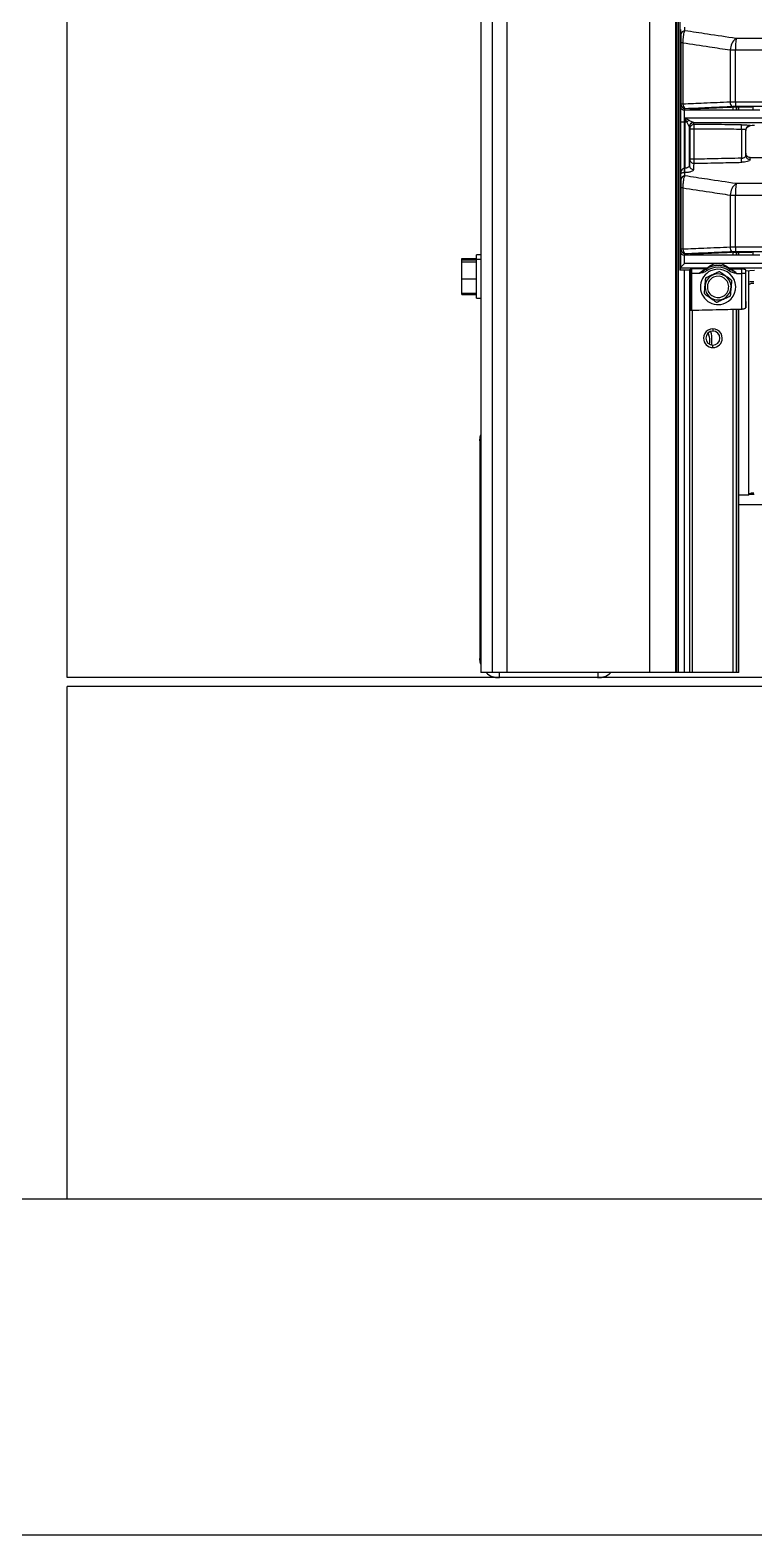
# Model space of a CAD drawing. Header units: millimetres. Extents: x -356 to 237, y 0 to 365.
# Drawn here: x 104.68 to 113.15, y 0 to 17.63 of the extents above; entities that cross this region are included whole.
import ezdxf

# ---------------------------------------------------------------- set-up
doc = ezdxf.new("R2010")
doc.units = ezdxf.units.MM

msp = doc.modelspace()

# ---------------------------------------------------------------- linework, layer by layer
at = {"color": 7, "linetype": 'Continuous', "lineweight": 25}
for p, q in [((105.111, 10.042), (105.111, 35.187)), ((111.936, 10.102), (111.936, 24.613)), ((112.235, 24.613), (112.235, 10.102)), ((112.244, 10.102), (112.244, 24.613)), ((112.244, 10.102), (112.244, 24.613)), ((112.248, 10.102), (112.248, 24.613)), ((112.263, 24.613), (112.263, 10.102)), ((112.265, 10.102), (112.265, 24.613)), ((112.265, 10.102), (112.265, 24.613)), ((112.267, 24.413), (112.267, 10.102)), ((110.261, 24.169), (110.261, 10.102)), ((109.955, 24.103), (109.955, 10.102)), ((109.955, 24.103), (109.955, 10.102)), ((110.092, 10.102), (110.092, 24.108)), ((112.285, 19.904), (112.285, 14.818)), ((112.323, 17.479), (112.298, 17.479)), ((112.298, 17.479), (112.298, 16.76)), ((112.323, 16.76), (112.323, 17.479)), ((112.876, 17.395), (112.876, 16.784)), ((112.876, 17.395), (112.936, 17.395)), ((112.936, 16.785), (112.936, 17.395)), ((112.323, 16.76), (112.298, 16.76)), ((112.293, 16.735), (112.293, 16.548)), ((112.339, 16.548), (112.339, 16.689)), ((112.405, 16.689), (112.343, 16.689)), ((112.344, 16.594), (112.344, 16.548)), ((112.39, 16.571), (112.344, 16.594)), ((112.344, 16.594), (112.348, 16.586)), ((112.348, 16.586), (112.367, 16.548)), ((112.348, 16.548), (112.348, 16.586)), ((113.143, 16.689), (112.405, 16.689)), ((112.431, 16.706), (112.431, 16.689)), ((112.911, 16.689), (112.911, 16.727)), ((112.913, 16.727), (113.129, 16.727)), ((112.945, 16.727), (112.945, 16.689)), ((112.971, 16.689), (112.971, 16.727)), ((112.977, 16.689), (112.977, 16.727)), ((113.224, 16.689), (113.143, 16.689)), ((112.293, 16.548), (112.293, 15.935)), ((112.339, 16.548), (112.293, 16.548)), ((112.339, 16.548), (112.344, 16.548)), ((112.339, 16.009), (112.339, 16.548)), ((112.348, 16.548), (112.344, 16.548)), ((112.344, 16.548), (112.344, 16.009)), ((112.367, 16.548), (112.348, 16.548)), ((112.348, 16.009), (112.348, 16.548)), ((112.398, 16.041), (112.398, 16.493)), ((112.402, 16.472), (112.402, 16.114)), ((112.402, 16.472), (112.452, 16.472)), ((112.452, 16.114), (112.452, 16.472)), ((113.009, 16.468), (113.009, 16.127)), ((113.059, 16.158), (113.059, 16.459)), ((113.06, 16.451), (113.063, 16.468)), ((113.06, 16.186), (113.06, 16.451)), ((112.452, 16.114), (112.402, 16.114)), ((112.348, 16.009), (112.345, 16.009)), ((112.323, 15.779), (112.298, 15.779)), ((112.298, 15.779), (112.298, 15.06)), ((112.323, 15.06), (112.323, 15.779)), ((112.876, 15.695), (112.876, 15.084)), ((112.876, 15.695), (112.936, 15.695)), ((112.936, 15.085), (112.936, 15.695)), ((109.955, 14.996), (109.904, 14.996)), ((109.955, 14.996), (109.904, 14.996)), ((109.904, 14.944), (109.904, 14.996)), ((109.904, 14.996), (109.904, 14.996)), ((112.293, 15.035), (112.293, 14.844)), ((112.323, 15.06), (112.298, 15.06)), ((112.339, 14.894), (112.339, 14.989)), ((112.405, 14.989), (112.343, 14.989)), ((113.143, 14.989), (112.405, 14.989)), ((112.431, 15.006), (112.431, 14.989)), ((112.911, 14.989), (112.911, 15.027)), ((112.913, 15.027), (113.129, 15.027)), ((112.945, 15.027), (112.945, 14.989)), ((112.971, 14.989), (112.971, 15.027)), ((112.977, 14.989), (112.977, 15.027)), ((113.224, 14.989), (113.143, 14.989)), ((109.734, 14.951), (109.904, 14.951)), ((109.734, 14.937), (109.734, 14.951)), ((109.734, 14.937), (109.904, 14.937)), ((109.734, 14.911), (109.734, 14.937)), ((109.734, 14.714), (109.734, 14.911)), ((109.734, 14.911), (109.904, 14.911)), ((109.904, 14.486), (109.904, 14.944)), ((109.904, 14.944), (109.955, 14.944)), ((112.285, 14.818), (112.287, 14.816)), ((112.293, 14.844), (112.612, 14.844)), ((112.293, 14.844), (112.293, 14.844)), ((112.336, 14.816), (112.336, 10.102)), ((112.403, 10.102), (112.403, 14.816)), ((112.405, 14.397), (112.405, 14.816)), ((112.602, 14.832), (112.621, 14.846)), ((112.845, 14.846), (112.866, 14.831)), ((109.734, 14.714), (109.904, 14.714)), ((109.734, 14.544), (109.734, 14.714)), ((112.427, 14.781), (112.407, 14.781)), ((112.407, 14.781), (112.407, 14.352)), ((112.427, 14.347), (112.427, 14.781)), ((113.057, 14.777), (113.007, 14.777)), ((113.007, 14.777), (113.007, 14.359)), ((113.057, 14.375), (113.057, 14.777)), ((113.06, 14.448), (113.06, 14.802)), ((113.093, 12.18), (113.093, 14.805)), ((109.734, 14.544), (109.904, 14.544)), ((109.734, 14.531), (109.734, 14.544)), ((109.734, 14.531), (109.904, 14.531)), ((109.904, 14.486), (109.955, 14.486)), ((112.431, 14.347), (112.431, 10.102)), ((112.911, 10.102), (112.911, 14.357)), ((112.945, 14.358), (112.945, 10.102)), ((112.971, 10.102), (112.971, 14.359)), ((112.977, 10.102), (112.977, 14.359)), ((112.673, 14.129), (112.673, 14.101)), ((112.673, 13.908), (112.673, 13.936)), ((109.945, 12.817), (109.945, 10.266)), ((109.955, 12.817), (109.945, 12.817)), ((113.093, 12.18), (112.977, 12.18)), ((113.097, 12.192), (113.158, 12.192)), ((124.432, 12.065), (112.977, 12.065)), ((109.955, 10.266), (109.945, 10.266)), ((110.092, 10.102), (109.955, 10.102)), ((109.955, 10.102), (109.955, 10.102)), ((110.261, 10.102), (110.092, 10.102)), ((110.169, 10.102), (110.169, 10.042)), ((111.936, 10.102), (110.261, 10.102)), ((111.325, 10.102), (111.325, 10.042)), ((112.235, 10.102), (111.936, 10.102)), ((112.244, 10.102), (112.235, 10.102)), ((112.244, 10.102), (112.244, 10.102)), ((112.244, 10.102), (112.244, 10.102)), ((112.248, 10.102), (112.244, 10.102)), ((112.263, 10.102), (112.248, 10.102)), ((112.265, 10.102), (112.263, 10.102)), ((112.265, 10.102), (112.265, 10.102)), ((112.267, 10.102), (112.265, 10.102)), ((112.336, 10.102), (112.267, 10.102)), ((112.403, 10.102), (112.336, 10.102)), ((112.431, 10.102), (112.403, 10.102)), ((112.911, 10.102), (112.431, 10.102)), ((112.945, 10.102), (112.911, 10.102)), ((112.971, 10.102), (112.945, 10.102)), ((112.977, 10.102), (112.971, 10.102)), ((165.111, 10.042), (105.111, 10.042)), ((165.111, 9.937), (105.111, 9.937)), ((105.111, 3.937), (105.111, 9.937)), ((0, 3.937), (222.981, 3.937)), ((0, 0), (237.321, 0))]:
    msp.add_line(p, q, dxfattribs=at)
at = {"color": 7, "linetype": 'Continuous', "lineweight": 25, "flags": 128}
for points in [[(112.293, 17.635), (112.295, 17.6), (112.296, 17.572)], [(112.345, 17.62), (112.344, 17.643), (112.343, 17.662)], [(118.705, 17.529), (117.09, 17.529), (115.477, 17.529), (114.21, 17.529), (112.943, 17.529)], [(112.936, 17.395), (114.857, 17.395), (116.78, 17.395), (118.705, 17.395)], [(112.298, 16.76), (112.295, 16.746), (112.293, 16.735)], [(118.705, 16.785), (116.78, 16.785), (114.857, 16.785), (112.936, 16.785)], [(112.343, 16.689), (112.346, 16.701), (112.347, 16.71)], [(118.705, 16.594), (116.582, 16.594), (114.462, 16.594), (112.344, 16.594)], [(112.408, 16.703), (112.406, 16.695), (112.405, 16.689)], [(112.94, 16.735), (114.86, 16.735), (116.781, 16.735), (118.705, 16.735)], [(112.398, 16.493), (112.4, 16.481), (112.402, 16.472)], [(112.447, 16.544), (114.53, 16.544), (116.617, 16.544), (118.705, 16.544)], [(112.452, 16.522), (112.45, 16.534), (112.448, 16.543)], [(112.452, 16.472), (112.452, 16.481), (112.452, 16.49), (112.452, 16.498), (112.452, 16.506), (112.452, 16.512), (112.452, 16.517), (112.452, 16.52), (112.452, 16.522)], [(113.009, 16.468), (113.009, 16.478), (113.009, 16.487), (113.009, 16.495), (113.009, 16.502), (113.009, 16.508), (113.009, 16.513), (113.009, 16.517), (113.009, 16.518)], [(113.159, 16.511), (113.131, 16.508), (113.109, 16.506)], [(112.402, 16.114), (112.4, 16.074), (112.398, 16.041)], [(112.449, 15.994), (112.451, 16.035), (112.453, 16.067)], [(112.453, 16.067), (112.453, 16.07), (112.453, 16.074), (112.453, 16.079), (112.453, 16.085), (112.452, 16.091), (112.452, 16.099), (112.452, 16.107), (112.452, 16.114)], [(113.01, 16.079), (113.01, 16.082), (113.009, 16.086), (113.009, 16.091), (113.009, 16.097), (113.009, 16.104), (113.009, 16.111), (113.009, 16.119), (113.009, 16.127)], [(112.293, 15.935), (112.295, 15.9), (112.296, 15.872)], [(112.345, 15.92), (112.344, 15.943), (112.343, 15.962)], [(112.936, 15.695), (114.857, 15.695), (116.78, 15.695), (118.705, 15.695)], [(118.705, 15.829), (117.09, 15.829), (115.477, 15.829), (114.21, 15.829), (112.943, 15.829)], [(112.298, 15.06), (112.295, 15.046), (112.293, 15.035)], [(112.343, 14.989), (112.346, 15.001), (112.347, 15.01)], [(112.408, 15.003), (112.406, 14.995), (112.405, 14.989)], [(118.705, 15.085), (116.78, 15.085), (114.857, 15.085), (112.936, 15.085)], [(112.94, 15.035), (114.86, 15.035), (116.781, 15.035), (118.705, 15.035)], [(112.293, 14.844), (112.29, 14.829), (112.287, 14.816)], [(112.405, 14.816), (112.339, 14.816), (112.287, 14.816)], [(118.705, 14.894), (116.581, 14.894), (114.458, 14.894), (112.339, 14.894)], [(112.591, 14.83), (112.5, 14.83), (112.428, 14.831)], [(112.604, 14.81), (112.602, 14.813), (112.6, 14.816), (112.598, 14.819), (112.596, 14.821), (112.595, 14.823), (112.594, 14.825), (112.593, 14.826), (112.593, 14.826)], [(112.854, 14.844), (114.802, 14.844), (116.753, 14.844), (118.705, 14.844)], [(112.864, 14.808), (112.866, 14.811), (112.868, 14.814), (112.87, 14.817), (112.872, 14.819), (112.873, 14.822), (112.874, 14.823), (112.875, 14.824), (112.875, 14.824)], [(113.005, 14.827), (112.933, 14.827), (112.877, 14.828)], [(113.06, 14.802), (113.058, 14.812), (113.057, 14.819)], [(113.159, 14.811), (113.105, 14.806), (113.063, 14.802)], [(112.427, 14.781), (112.477, 14.781), (112.517, 14.78)], [(112.95, 14.778), (112.982, 14.777), (113.007, 14.777)], [(112.405, 14.378), (112.406, 14.363), (112.407, 14.352)], [(113.06, 14.429), (113.058, 14.399), (113.057, 14.375)], [(109.945, 12.817), (109.949, 12.861), (109.955, 12.886)], [(109.955, 10.198), (109.949, 10.222), (109.945, 10.266)]]:
    msp.add_lwpolyline(points, dxfattribs=at)
at = {"color": 7, "linetype": 'Continuous', "lineweight": 25}
for centre, radius, start, end in [((112.346, 17.57), 0.0492, 90.3638, 178.4242), ((113.052, 17.39), 0.176, 128.2012, 178.5483), ((113.813, 17.416), 0.876, 172.6407, 181.4201), ((112.348, 16.76), 0.05, 180.2073, 269.6197), ((112.372, 16.753), 0.0497, 172.3407, 240.348), ((112.925, 16.777), 0.0497, 172.3817, 240.3547), ((113.155, 16.774), 0.219, 177.117, 190.2044), ((112.496, 16.443), 0.166, 129.5279, 140.678), ((112.447, 16.494), 0.0504, 90.8533, 179.3197), ((112.448, 16.493), 0.05, 89.6148, 179.7971), ((112.452, 16.472), 0.05, 89.6148, 179.7917), ((113.109, 16.459), 0.05, 89.6551, 179.7969), ((112.447, 16.043), 0.0493, 181.6509, 272.0983), ((112.451, 16.116), 0.0493, 181.6498, 272.0994), ((113.108, 16.16), 0.0493, 181.6425, 271.9752), ((112.346, 15.87), 0.0492, 90.3559, 178.4265), ((112.057, 15.982), 0.283, 355.9179, 5.5661), ((112.06, 15.997), 0.284, 352.9202, 2.5891), ((111.98, 16), 0.365, 353.9972, 1.5152), ((113.052, 15.69), 0.176, 128.2012, 178.5483), ((113.813, 15.716), 0.876, 172.6407, 181.4201), ((112.348, 15.06), 0.05, 180.2019, 269.6251), ((112.372, 15.053), 0.0497, 172.3373, 240.3514), ((112.925, 15.077), 0.0497, 172.3761, 240.3603), ((113.155, 15.074), 0.219, 177.1156, 190.2058), ((112.592, 14.849), 0.0198, 269.0859, 301.198), ((112.733, 14.619), 0.25, 55.3233, 123.9489), ((112.733, 14.619), 0.23, 55.3201, 123.953), ((112.612, 14.864), 0.0196, 268.9082, 296.0349), ((112.733, 14.619), 0.207, 294.744, 114.744), ((112.854, 14.864), 0.0196, 243.8702, 270.3698), ((112.877, 14.848), 0.0198, 238.0364, 270.2078), ((112.733, 14.619), 0.207, 114.744, 294.744), ((112.733, 14.619), 0.152, 114.7438, 294.7434), ((112.733, 14.619), 0.125, 114.7436, 294.7444), ((111.752, 14.336), 1.008, 24.6058, 24.8474), ((112.733, 14.619), 0.152, 294.7438, 114.7434), ((112.733, 14.619), 0.125, 294.7436, 114.7444), ((113.152, 14.188), 0.491, 89.8284, 96.842), ((113.139, 14.589), 0.071, 78.631, 130.3928), ((112.515, 14.348), 0.311, 24.419, 25.2019), ((112.673, 14.019), 0.11, 359.9982, 180.0018), ((112.673, 14.019), 0.11, 180.0006, 359.9994), ((112.673, 14.019), 0.0825, 90.0016, 269.9984), ((112.673, 14.019), 0.0825, 270, 90), ((113.139, 12.133), 0.071, 78.6339, 130.3815), ((110.169, 10.266), 0.225, 227.1629, 269.999), ((111.325, 10.266), 0.225, 270.001, 312.8371)]:
    msp.add_arc(centre, radius, start, end, dxfattribs=at)
for points, knots in [([(112.296, 17.572), (112.297, 17.567), (112.297, 17.553), (112.297, 17.532), (112.298, 17.506), (112.298, 17.488), (112.298, 17.479)], [0, 0, 0, 0, 0.165395, 0.431257, 0.69956, 1, 1, 1, 1]), ([(112.323, 17.479), (112.324, 17.495), (112.325, 17.525), (112.331, 17.566), (112.336, 17.597), (112.343, 17.613), (112.345, 17.62)], [0, 0, 0, 0, 0.339843, 0.632773, 0.855593, 1, 1, 1, 1]), ([(112.323, 17.479), (112.426, 17.463), (112.611, 17.435), (112.795, 17.407), (112.876, 17.395)], [0, 0, 0, 0, 0.559991, 1, 1, 1, 1]), ([(112.943, 17.529), (112.832, 17.546), (112.632, 17.576), (112.433, 17.606), (112.345, 17.62)], [0, 0, 0, 0, 0.5600125, 1, 1, 1, 1]), ([(112.876, 16.784), (112.773, 16.779), (112.588, 16.771), (112.404, 16.763), (112.323, 16.76)], [0, 0, 0, 0, 0.559998, 1, 1, 1, 1]), ([(112.936, 16.785), (112.926, 16.785), (112.906, 16.785), (112.886, 16.784), (112.876, 16.784)], [0, 0, 0, 0, 0.513008, 1, 1, 1, 1]), ([(112.339, 16.689), (112.335, 16.689), (112.328, 16.69), (112.316, 16.695), (112.304, 16.705), (112.295, 16.719), (112.293, 16.73), (112.293, 16.735)], [0, 0, 0, 0, 0.148128, 0.298639, 0.558335, 0.786789, 1, 1, 1, 1]), ([(112.339, 16.689), (112.34, 16.689), (112.341, 16.689), (112.343, 16.689), (112.343, 16.689)], [0, 0, 0, 0, 0.559905, 1, 1, 1, 1]), ([(112.347, 16.71), (112.451, 16.714), (112.635, 16.722), (112.82, 16.731), (112.901, 16.734)], [0, 0, 0, 0, 0.560001, 1, 1, 1, 1]), ([(112.447, 16.544), (112.446, 16.545), (112.443, 16.546), (112.436, 16.549), (112.418, 16.557), (112.402, 16.565), (112.39, 16.571)], [0, 0, 0, 0, 0.048809, 0.129523, 0.365493, 1, 1, 1, 1]), ([(112.433, 16.706), (112.43, 16.706), (112.424, 16.706), (112.416, 16.705), (112.411, 16.704), (112.409, 16.703), (112.408, 16.703)], [0, 0, 0, 0, 0.388798, 0.713729, 0.897761, 1, 1, 1, 1]), ([(112.433, 16.706), (112.519, 16.71), (112.671, 16.717), (112.824, 16.723), (112.891, 16.726)], [0, 0, 0, 0, 0.559997, 1, 1, 1, 1]), ([(112.913, 16.727), (112.909, 16.727), (112.902, 16.727), (112.895, 16.726), (112.891, 16.726)], [0, 0, 0, 0, 0.512881, 1, 1, 1, 1]), ([(112.901, 16.734), (112.908, 16.735), (112.921, 16.735), (112.934, 16.735), (112.94, 16.735)], [0, 0, 0, 0, 0.544657, 1, 1, 1, 1]), ([(113.139, 16.726), (113.139, 16.726), (113.139, 16.726), (113.138, 16.726), (113.136, 16.727), (113.135, 16.727), (113.132, 16.727), (113.13, 16.727), (113.129, 16.727)], [0, 0, 0, 0, 0.039491, 0.11795, 0.3056, 0.463994, 0.638263, 1, 1, 1, 1]), ([(113.139, 16.726), (113.14, 16.722), (113.141, 16.715), (113.142, 16.705), (113.142, 16.697), (113.143, 16.691), (113.143, 16.689)], [0, 0, 0, 0, 0.340034, 0.559976, 0.780057, 1, 1, 1, 1]), ([(112.367, 16.548), (112.373, 16.538), (112.381, 16.522), (112.39, 16.505), (112.395, 16.497), (112.396, 16.495), (112.397, 16.494)], [0, 0, 0, 0, 0.581317, 0.868004, 0.953322, 1, 1, 1, 1]), ([(112.397, 16.494), (112.397, 16.494), (112.398, 16.494), (112.398, 16.493), (112.398, 16.493)], [0, 0, 0, 0, 0.5980309, 1, 1, 1, 1]), ([(112.448, 16.543), (112.448, 16.543), (112.448, 16.544), (112.447, 16.544), (112.447, 16.544)], [0, 0, 0, 0, 0.459628, 1, 1, 1, 1]), ([(113.009, 16.518), (112.905, 16.519), (112.719, 16.52), (112.534, 16.521), (112.452, 16.522)], [0, 0, 0, 0, 0.560002, 1, 1, 1, 1]), ([(112.452, 16.472), (112.556, 16.471), (112.741, 16.47), (112.927, 16.469), (113.009, 16.468)], [0, 0, 0, 0, 0.560001, 1, 1, 1, 1]), ([(113.009, 16.518), (113.023, 16.518), (113.049, 16.518), (113.08, 16.515), (113.1, 16.514), (113.107, 16.51), (113.109, 16.509)], [0, 0, 0, 0, 0.418854, 0.758974, 0.930671, 1, 1, 1, 1]), ([(113.009, 16.468), (113.015, 16.468), (113.024, 16.468), (113.036, 16.467), (113.045, 16.465), (113.053, 16.464), (113.057, 16.46), (113.059, 16.459)], [0, 0, 0, 0, 0.3567, 0.527668, 0.683095, 0.899382, 1, 1, 1, 1]), ([(113.059, 16.459), (113.059, 16.458), (113.059, 16.455), (113.06, 16.452), (113.06, 16.451)], [0, 0, 0, 0, 0.560104, 1, 1, 1, 1]), ([(113.063, 16.468), (113.066, 16.474), (113.07, 16.484), (113.086, 16.5), (113.1, 16.504), (113.109, 16.506)], [0, 0, 0, 0, 0.292678, 0.549852, 1, 1, 1, 1]), ([(113.109, 16.506), (113.109, 16.507), (113.109, 16.508), (113.109, 16.509), (113.109, 16.509)], [0, 0, 0, 0, 0.559451, 1, 1, 1, 1]), ([(112.398, 16.041), (112.398, 16.04), (112.397, 16.038), (112.397, 16.037), (112.397, 16.036), (112.397, 16.036), (112.396, 16.034), (112.393, 16.028), (112.386, 16.021), (112.376, 16.016), (112.368, 16.013), (112.358, 16.01), (112.351, 16.01), (112.348, 16.009)], [0, 0, 0, 0, 0.063926, 0.080847, 0.085368, 0.086986, 0.087208, 0.18069, 0.40099, 0.538596, 0.678325, 0.839045, 1, 1, 1, 1]), ([(113.009, 16.127), (112.905, 16.124), (112.719, 16.121), (112.534, 16.116), (112.452, 16.114)], [0, 0, 0, 0, 0.560004, 1, 1, 1, 1]), ([(112.453, 16.067), (112.557, 16.069), (112.742, 16.073), (112.928, 16.077), (113.01, 16.079)], [0, 0, 0, 0, 0.559996, 1, 1, 1, 1]), ([(113.009, 16.127), (113.012, 16.127), (113.019, 16.128), (113.029, 16.13), (113.037, 16.133), (113.047, 16.138), (113.056, 16.146), (113.058, 16.155), (113.059, 16.158)], [0, 0, 0, 0, 0.161253, 0.322138, 0.462259, 0.59996, 0.820548, 1, 1, 1, 1]), ([(113.11, 16.111), (113.107, 16.106), (113.099, 16.093), (113.072, 16.087), (113.043, 16.08), (113.021, 16.079), (113.01, 16.079)], [0, 0, 0, 0, 0.146682, 0.407468, 0.68551, 1, 1, 1, 1]), ([(113.06, 16.186), (113.06, 16.181), (113.059, 16.172), (113.059, 16.162), (113.059, 16.158)], [0, 0, 0, 0, 0.559925, 1, 1, 1, 1]), ([(113.111, 16.134), (113.108, 16.134), (113.101, 16.134), (113.091, 16.137), (113.082, 16.142), (113.072, 16.151), (113.062, 16.166), (113.061, 16.179), (113.06, 16.186)], [0, 0, 0, 0, 0.125297, 0.250765, 0.376093, 0.501244, 0.750572, 1, 1, 1, 1]), ([(113.11, 16.111), (113.11, 16.115), (113.11, 16.123), (113.111, 16.131), (113.111, 16.134)], [0, 0, 0, 0, 0.560019, 1, 1, 1, 1]), ([(113.111, 16.134), (113.168, 16.135), (113.271, 16.137), (113.374, 16.139), (113.419, 16.14)], [0, 0, 0, 0, 0.5600009, 1, 1, 1, 1]), ([(112.339, 16.009), (112.335, 16.008), (112.327, 16.006), (112.313, 15.996), (112.297, 15.973), (112.294, 15.95), (112.293, 15.935)], [0, 0, 0, 0, 0.12923, 0.27293, 0.523852, 1, 1, 1, 1]), ([(112.293, 15.935), (112.294, 15.938), (112.295, 15.945), (112.306, 15.953), (112.318, 15.958), (112.329, 15.961), (112.336, 15.961), (112.339, 15.961)], [0, 0, 0, 0, 0.163452, 0.374421, 0.655201, 0.822123, 1, 1, 1, 1]), ([(112.296, 15.872), (112.297, 15.867), (112.297, 15.853), (112.297, 15.832), (112.298, 15.806), (112.298, 15.788), (112.298, 15.779)], [0, 0, 0, 0, 0.165395, 0.431257, 0.69956, 1, 1, 1, 1]), ([(112.323, 15.779), (112.324, 15.795), (112.325, 15.825), (112.331, 15.866), (112.336, 15.897), (112.343, 15.913), (112.345, 15.92)], [0, 0, 0, 0, 0.339854, 0.632793, 0.85562, 1, 1, 1, 1]), ([(112.344, 16.009), (112.343, 16.009), (112.341, 16.009), (112.34, 16.009), (112.339, 16.009)], [0, 0, 0, 0, 0.559835, 1, 1, 1, 1]), ([(112.339, 15.961), (112.34, 15.961), (112.341, 15.962), (112.342, 15.962), (112.342, 15.962)], [0, 0, 0, 0, 0.561111, 1, 1, 1, 1]), ([(112.342, 15.962), (112.342, 15.962), (112.342, 15.962), (112.343, 15.962), (112.343, 15.962)], [0, 0, 0, 0, 0.5597754, 1, 1, 1, 1]), ([(112.343, 15.962), (112.358, 15.962), (112.386, 15.963), (112.418, 15.971), (112.442, 15.98), (112.447, 15.99), (112.449, 15.994)], [0, 0, 0, 0, 0.392444, 0.717173, 0.89306, 1, 1, 1, 1]), ([(112.345, 16.009), (112.345, 16.009), (112.344, 16.009), (112.344, 16.009), (112.344, 16.009)], [0, 0, 0, 0, 0.55966, 1, 1, 1, 1]), ([(112.943, 15.829), (112.832, 15.846), (112.632, 15.876), (112.433, 15.906), (112.345, 15.92)], [0, 0, 0, 0, 0.5600132, 1, 1, 1, 1]), ([(112.323, 15.779), (112.426, 15.763), (112.611, 15.735), (112.795, 15.707), (112.876, 15.695)], [0, 0, 0, 0, 0.559991, 1, 1, 1, 1]), ([(112.339, 14.989), (112.335, 14.989), (112.328, 14.99), (112.316, 14.995), (112.304, 15.005), (112.295, 15.019), (112.293, 15.03), (112.293, 15.035)], [0, 0, 0, 0, 0.148126, 0.298609, 0.558343, 0.786793, 1, 1, 1, 1]), ([(112.876, 15.084), (112.773, 15.079), (112.588, 15.071), (112.404, 15.063), (112.323, 15.06)], [0, 0, 0, 0, 0.559998, 1, 1, 1, 1]), ([(112.339, 14.989), (112.34, 14.989), (112.341, 14.989), (112.343, 14.989), (112.343, 14.989)], [0, 0, 0, 0, 0.559947, 1, 1, 1, 1]), ([(112.347, 15.01), (112.451, 15.014), (112.635, 15.022), (112.82, 15.031), (112.901, 15.034)], [0, 0, 0, 0, 0.560001, 1, 1, 1, 1]), ([(112.433, 15.006), (112.43, 15.006), (112.424, 15.006), (112.416, 15.005), (112.411, 15.004), (112.409, 15.003), (112.408, 15.003)], [0, 0, 0, 0, 0.388798, 0.713729, 0.897761, 1, 1, 1, 1]), ([(112.433, 15.006), (112.519, 15.01), (112.671, 15.017), (112.824, 15.023), (112.891, 15.026)], [0, 0, 0, 0, 0.5599969, 1, 1, 1, 1]), ([(112.936, 15.085), (112.926, 15.085), (112.906, 15.085), (112.886, 15.084), (112.876, 15.084)], [0, 0, 0, 0, 0.513008, 1, 1, 1, 1]), ([(112.913, 15.027), (112.909, 15.027), (112.902, 15.027), (112.895, 15.026), (112.891, 15.026)], [0, 0, 0, 0, 0.512881, 1, 1, 1, 1]), ([(112.901, 15.034), (112.908, 15.035), (112.921, 15.035), (112.934, 15.035), (112.94, 15.035)], [0, 0, 0, 0, 0.544657, 1, 1, 1, 1]), ([(113.139, 15.026), (113.139, 15.026), (113.139, 15.026), (113.138, 15.026), (113.136, 15.027), (113.135, 15.027), (113.132, 15.027), (113.13, 15.027), (113.129, 15.027)], [0, 0, 0, 0, 0.039491, 0.11795, 0.3056, 0.463994, 0.638263, 1, 1, 1, 1]), ([(113.139, 15.026), (113.14, 15.022), (113.141, 15.015), (113.142, 15.005), (113.142, 14.997), (113.143, 14.991), (113.143, 14.989)], [0, 0, 0, 0, 0.340034, 0.559976, 0.780057, 1, 1, 1, 1]), ([(112.339, 14.894), (112.334, 14.889), (112.324, 14.879), (112.31, 14.864), (112.3, 14.854), (112.295, 14.847), (112.293, 14.845), (112.293, 14.844)], [0, 0, 0, 0, 0.328716, 0.632174, 0.878509, 0.96292, 1, 1, 1, 1]), ([(112.405, 14.816), (112.406, 14.818), (112.406, 14.822), (112.407, 14.825), (112.407, 14.827)], [0, 0, 0, 0, 0.560162, 1, 1, 1, 1]), ([(112.428, 14.831), (112.423, 14.83), (112.417, 14.829), (112.41, 14.828), (112.408, 14.827), (112.407, 14.827)], [0, 0, 0, 0, 0.649747, 0.886063, 1, 1, 1, 1]), ([(112.407, 14.827), (112.407, 14.819), (112.407, 14.803), (112.407, 14.788), (112.407, 14.781)], [0, 0, 0, 0, 0.528602, 1, 1, 1, 1]), ([(112.427, 14.781), (112.427, 14.787), (112.427, 14.798), (112.427, 14.813), (112.427, 14.824), (112.428, 14.829), (112.428, 14.831)], [0, 0, 0, 0, 0.363847, 0.678082, 0.900087, 1, 1, 1, 1]), ([(112.591, 14.83), (112.591, 14.829), (112.589, 14.829), (112.585, 14.827), (112.575, 14.821), (112.558, 14.812), (112.537, 14.798), (112.524, 14.786), (112.517, 14.78)], [0, 0, 0, 0, 0.0196779, 0.0541372, 0.1529884, 0.410552, 0.7008834, 1, 1, 1, 1]), ([(112.517, 14.78), (112.53, 14.789), (112.555, 14.805), (112.581, 14.82), (112.593, 14.826)], [0, 0, 0, 0, 0.543252, 1, 1, 1, 1]), ([(112.517, 14.78), (112.534, 14.784), (112.564, 14.791), (112.592, 14.804), (112.604, 14.81)], [0, 0, 0, 0, 0.561433, 1, 1, 1, 1]), ([(112.612, 14.844), (112.608, 14.842), (112.601, 14.837), (112.594, 14.832), (112.591, 14.83)], [0, 0, 0, 0, 0.578103, 1, 1, 1, 1]), ([(112.593, 14.826), (112.595, 14.828), (112.598, 14.83), (112.601, 14.832), (112.602, 14.832)], [0, 0, 0, 0, 0.6766006, 1, 1, 1, 1]), ([(112.854, 14.844), (112.854, 14.845), (112.852, 14.846), (112.849, 14.848), (112.841, 14.854), (112.824, 14.866), (112.798, 14.88), (112.764, 14.89), (112.73, 14.893), (112.696, 14.889), (112.663, 14.879), (112.638, 14.865), (112.622, 14.853), (112.615, 14.848), (112.613, 14.845), (112.612, 14.844)], [0, 0, 0, 0, 0.006619, 0.017713, 0.047333, 0.115708, 0.252717, 0.383245, 0.509775, 0.635712, 0.76555, 0.897846, 0.960215, 0.985639, 1, 1, 1, 1]), ([(112.621, 14.846), (112.621, 14.846), (112.622, 14.847), (112.624, 14.848), (112.631, 14.851), (112.646, 14.858), (112.679, 14.869), (112.731, 14.875), (112.784, 14.869), (112.819, 14.858), (112.835, 14.852), (112.841, 14.848), (112.844, 14.847), (112.845, 14.846), (112.845, 14.846)], [0, 0, 0, 0, 0.0043725, 0.0127278, 0.0355623, 0.0940578, 0.2248849, 0.493072, 0.7627474, 0.8977102, 0.96071, 0.9861439, 0.995266, 1, 1, 1, 1]), ([(112.877, 14.828), (112.873, 14.831), (112.865, 14.837), (112.858, 14.842), (112.854, 14.844)], [0, 0, 0, 0, 0.53905, 1, 1, 1, 1]), ([(112.864, 14.808), (112.879, 14.801), (112.907, 14.788), (112.937, 14.781), (112.95, 14.778)], [0, 0, 0, 0, 0.558553, 1, 1, 1, 1]), ([(112.866, 14.831), (112.867, 14.83), (112.87, 14.828), (112.873, 14.826), (112.875, 14.824)], [0, 0, 0, 0, 0.323404, 1, 1, 1, 1]), ([(112.95, 14.778), (112.937, 14.787), (112.913, 14.803), (112.887, 14.818), (112.875, 14.824)], [0, 0, 0, 0, 0.543262, 1, 1, 1, 1]), ([(112.95, 14.778), (112.944, 14.784), (112.931, 14.795), (112.91, 14.81), (112.893, 14.819), (112.883, 14.825), (112.879, 14.827), (112.877, 14.828), (112.877, 14.828)], [0, 0, 0, 0, 0.299067, 0.589433, 0.847044, 0.945881, 0.980317, 1, 1, 1, 1]), ([(113.057, 14.819), (113.055, 14.82), (113.05, 14.823), (113.032, 14.824), (113.016, 14.826), (113.005, 14.827)], [0, 0, 0, 0, 0.104199, 0.337534, 1, 1, 1, 1]), ([(113.005, 14.827), (113.005, 14.825), (113.006, 14.82), (113.006, 14.809), (113.007, 14.795), (113.007, 14.783), (113.007, 14.777)], [0, 0, 0, 0, 0.100384, 0.322446, 0.636431, 1, 1, 1, 1]), ([(113.057, 14.777), (113.057, 14.785), (113.057, 14.799), (113.057, 14.813), (113.057, 14.819)], [0, 0, 0, 0, 0.570515, 1, 1, 1, 1]), ([(112.586, 14.722), (112.586, 14.722), (112.586, 14.722), (112.585, 14.72), (112.585, 14.715), (112.584, 14.703), (112.581, 14.674), (112.577, 14.633), (112.574, 14.592), (112.571, 14.563), (112.57, 14.55), (112.569, 14.545), (112.569, 14.544), (112.569, 14.543), (112.569, 14.543)], [0, 0, 0, 0, 0.001752, 0.006957, 0.027524, 0.084772, 0.219413, 0.498587, 0.777446, 0.913893, 0.972082, 0.992934, 0.998219, 1, 1, 1, 1]), ([(112.667, 14.76), (112.652, 14.753), (112.629, 14.743), (112.605, 14.731), (112.594, 14.726), (112.59, 14.724), (112.587, 14.723), (112.586, 14.723), (112.586, 14.722)], [0, 0, 0, 0, 0.560222, 0.830774, 0.903045, 0.956201, 0.988915, 1, 1, 1, 1]), ([(112.749, 14.798), (112.749, 14.798), (112.748, 14.797), (112.745, 14.796), (112.741, 14.794), (112.73, 14.789), (112.705, 14.778), (112.683, 14.767), (112.667, 14.76)], [0, 0, 0, 0, 0.011164, 0.044057, 0.097524, 0.170182, 0.440711, 1, 1, 1, 1]), ([(112.896, 14.694), (112.896, 14.694), (112.896, 14.694), (112.894, 14.695), (112.89, 14.698), (112.88, 14.705), (112.857, 14.722), (112.823, 14.746), (112.789, 14.77), (112.766, 14.786), (112.755, 14.794), (112.751, 14.797), (112.75, 14.798), (112.749, 14.798), (112.749, 14.798)], [0, 0, 0, 0, 0.0017418, 0.0069392, 0.0274988, 0.0847736, 0.2193833, 0.4985795, 0.7774425, 0.9139028, 0.9720742, 0.9929367, 0.9982281, 1, 1, 1, 1]), ([(112.88, 14.515), (112.88, 14.515), (112.88, 14.515), (112.88, 14.517), (112.88, 14.522), (112.882, 14.534), (112.884, 14.563), (112.888, 14.604), (112.892, 14.645), (112.894, 14.674), (112.896, 14.687), (112.896, 14.692), (112.896, 14.693), (112.896, 14.694), (112.896, 14.694)], [0, 0, 0, 0, 0.001753, 0.006959, 0.027499, 0.084772, 0.219389, 0.498587, 0.777448, 0.913893, 0.972083, 0.992935, 0.998221, 1, 1, 1, 1]), ([(113.063, 14.802), (113.063, 14.802), (113.062, 14.802), (113.061, 14.802), (113.06, 14.802)], [0, 0, 0, 0, 0.561372, 1, 1, 1, 1]), ([(112.569, 14.543), (112.569, 14.543), (112.57, 14.543), (112.571, 14.542), (112.575, 14.539), (112.585, 14.532), (112.608, 14.515), (112.642, 14.491), (112.676, 14.467), (112.7, 14.451), (112.71, 14.443), (112.714, 14.44), (112.716, 14.439), (112.716, 14.439), (112.716, 14.439)], [0, 0, 0, 0, 0.001757, 0.006965, 0.027498, 0.084773, 0.219407, 0.498585, 0.777434, 0.913893, 0.972075, 0.992937, 0.998218, 1, 1, 1, 1]), ([(112.716, 14.439), (112.716, 14.439), (112.718, 14.44), (112.72, 14.441), (112.725, 14.443), (112.735, 14.448), (112.76, 14.459), (112.783, 14.47), (112.798, 14.477)], [0, 0, 0, 0, 0.0111634, 0.044056, 0.0975, 0.1701777, 0.4407002, 1, 1, 1, 1]), ([(112.798, 14.477), (112.813, 14.484), (112.836, 14.494), (112.861, 14.506), (112.871, 14.511), (112.876, 14.513), (112.878, 14.514), (112.879, 14.514), (112.88, 14.515)], [0, 0, 0, 0, 0.560201, 0.83079, 0.903065, 0.956199, 0.988894, 1, 1, 1, 1]), ([(112.405, 14.378), (112.405, 14.379), (112.405, 14.381), (112.405, 14.386), (112.405, 14.391), (112.405, 14.395), (112.405, 14.397)], [0, 0, 0, 0, 0.145659, 0.376546, 0.671369, 1, 1, 1, 1]), ([(112.407, 14.352), (112.407, 14.352), (112.407, 14.351), (112.41, 14.349), (112.412, 14.348), (112.416, 14.347), (112.419, 14.347), (112.423, 14.347), (112.426, 14.347), (112.427, 14.347)], [0, 0, 0, 0, 0.067475, 0.149107, 0.34097, 0.48939, 0.652936, 0.825366, 1, 1, 1, 1]), ([(112.427, 14.347), (112.535, 14.349), (112.728, 14.353), (112.922, 14.358), (113.007, 14.359)], [0, 0, 0, 0, 0.559996, 1, 1, 1, 1]), ([(113.007, 14.359), (113.01, 14.359), (113.017, 14.36), (113.029, 14.361), (113.041, 14.364), (113.053, 14.368), (113.056, 14.373), (113.057, 14.375)], [0, 0, 0, 0, 0.178938, 0.354965, 0.657515, 0.873259, 1, 1, 1, 1]), ([(113.06, 14.448), (113.06, 14.446), (113.06, 14.442), (113.06, 14.436), (113.06, 14.432), (113.06, 14.43), (113.06, 14.429)], [0, 0, 0, 0, 0.328061, 0.622077, 0.853887, 1, 1, 1, 1]), ([(112.617, 14.079), (112.625, 14.049), (112.636, 14.006), (112.632, 13.962), (112.631, 13.949)], [0, 0, 0, 0, 0.701284, 1, 1, 1, 1]), ([(112.66, 13.938), (112.661, 13.957), (112.663, 14.009), (112.66, 14.064), (112.647, 14.095), (112.647, 14.096)], [0, 0, 0, 0, 0.365848, 0.986482, 1, 1, 1, 1])]:
    msp.add_open_spline(points, degree=3, knots=knots, dxfattribs=at)

doc.saveas('drawing.dxf')
